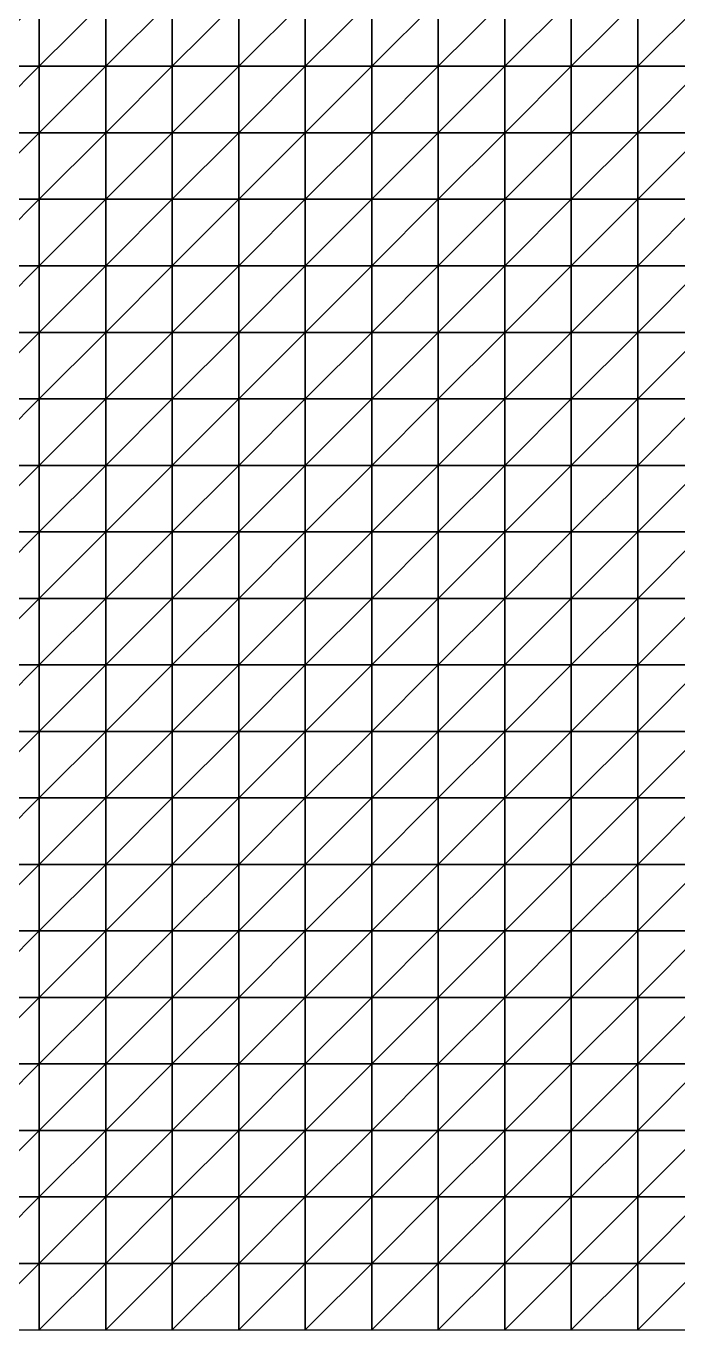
# Model space of a CAD drawing. Header units: metres. Extents: x 351000 to 353000, y 7455000 to 7457000.
# Drawn here: x 351245.1 to 351490.1, y 7455000 to 7455490.1 of the extents above; entities that cross this region are included whole.
import ezdxf

# ---------------------------------------------------------------- set-up
doc = ezdxf.new("R2010")
doc.units = ezdxf.units.M

msp = doc.modelspace()

# ---------------------------------------------------------------- linework, layer by layer
at = {"layer": 'TOP_OF_HYPOGENE_TOH'}
for points in [[(351225, 7455475, 1131.32), (351250, 7455475, 1131.04), (351250, 7455500, 1125.02)], [(351225, 7455475, 1131.32), (351250, 7455500, 1125.02), (351225, 7455500, 1127.29)], [(351250, 7455475, 1131.04), (351275, 7455475, 1135), (351275, 7455500, 1128.09)], [(351250, 7455475, 1131.04), (351275, 7455500, 1128.09), (351250, 7455500, 1125.02)], [(351275, 7455475, 1135), (351300, 7455475, 1143.69), (351300, 7455500, 1136.99)], [(351275, 7455475, 1135), (351300, 7455500, 1136.99), (351275, 7455500, 1128.09)], [(351300, 7455475, 1143.69), (351325, 7455475, 1155.77), (351325, 7455500, 1150.06)], [(351300, 7455475, 1143.69), (351325, 7455500, 1150.06), (351300, 7455500, 1136.99)], [(351325, 7455475, 1155.77), (351350, 7455475, 1168.37), (351350, 7455500, 1163.87)], [(351325, 7455475, 1155.77), (351350, 7455500, 1163.87), (351325, 7455500, 1150.06)], [(351350, 7455475, 1168.37), (351375, 7455475, 1178.07), (351375, 7455500, 1174.6)], [(351350, 7455475, 1168.37), (351375, 7455500, 1174.6), (351350, 7455500, 1163.87)], [(351375, 7455475, 1178.07), (351400, 7455475, 1182.44), (351400, 7455500, 1179.47)], [(351375, 7455475, 1178.07), (351400, 7455500, 1179.47), (351375, 7455500, 1174.6)], [(351400, 7455475, 1182.44), (351425, 7455475, 1180.98), (351425, 7455500, 1177.98)], [(351400, 7455475, 1182.44), (351425, 7455500, 1177.98), (351400, 7455500, 1179.47)], [(351425, 7455475, 1180.98), (351450, 7455475, 1175.48), (351450, 7455500, 1172.12)], [(351425, 7455475, 1180.98), (351450, 7455500, 1172.12), (351425, 7455500, 1177.98)], [(351450, 7455475, 1175.48), (351475, 7455475, 1169.26), (351475, 7455500, 1165.47)], [(351450, 7455475, 1175.48), (351475, 7455500, 1165.47), (351450, 7455500, 1172.12)], [(351475, 7455475, 1169.26), (351500, 7455475, 1165.57), (351500, 7455500, 1161.6)], [(351475, 7455475, 1169.26), (351500, 7455500, 1161.6), (351475, 7455500, 1165.47)], [(351225, 7455450, 1137.92), (351250, 7455450, 1138.66), (351250, 7455475, 1131.04)], [(351225, 7455450, 1137.92), (351250, 7455475, 1131.04), (351225, 7455475, 1131.32)], [(351250, 7455450, 1138.66), (351275, 7455450, 1142.38), (351275, 7455475, 1135)], [(351250, 7455450, 1138.66), (351275, 7455475, 1135), (351250, 7455475, 1131.04)], [(351275, 7455450, 1142.38), (351300, 7455450, 1149.73), (351300, 7455475, 1143.69)], [(351275, 7455450, 1142.38), (351300, 7455475, 1143.69), (351275, 7455475, 1135)], [(351300, 7455450, 1149.73), (351325, 7455450, 1159.86), (351325, 7455475, 1155.77)], [(351300, 7455450, 1149.73), (351325, 7455475, 1155.77), (351300, 7455475, 1143.69)], [(351325, 7455450, 1159.86), (351350, 7455450, 1170.55), (351350, 7455475, 1168.37)], [(351325, 7455450, 1159.86), (351350, 7455475, 1168.37), (351325, 7455475, 1155.77)], [(351350, 7455450, 1170.55), (351375, 7455450, 1178.97), (351375, 7455475, 1178.07)], [(351350, 7455450, 1170.55), (351375, 7455475, 1178.07), (351350, 7455475, 1168.37)], [(351375, 7455450, 1178.97), (351400, 7455450, 1182.14), (351400, 7455475, 1182.44)], [(351375, 7455450, 1178.97), (351400, 7455475, 1182.44), (351375, 7455475, 1178.07)], [(351400, 7455450, 1182.14), (351425, 7455450, 1181.94), (351425, 7455475, 1180.98)], [(351400, 7455450, 1182.14), (351425, 7455475, 1180.98), (351400, 7455475, 1182.44)], [(351425, 7455450, 1181.94), (351450, 7455450, 1177.46), (351450, 7455475, 1175.48)], [(351425, 7455450, 1181.94), (351450, 7455475, 1175.48), (351425, 7455475, 1180.98)], [(351450, 7455450, 1177.46), (351475, 7455450, 1172.33), (351475, 7455475, 1169.26)], [(351450, 7455450, 1177.46), (351475, 7455475, 1169.26), (351450, 7455475, 1175.48)], [(351475, 7455450, 1172.33), (351500, 7455450, 1169.39), (351500, 7455475, 1165.57)], [(351475, 7455450, 1172.33), (351500, 7455475, 1165.57), (351475, 7455475, 1169.26)], [(351225, 7455425, 1147.87), (351250, 7455425, 1148.67), (351250, 7455450, 1138.66)], [(351225, 7455425, 1147.87), (351250, 7455450, 1138.66), (351225, 7455450, 1137.92)], [(351250, 7455425, 1148.67), (351275, 7455425, 1151.08), (351275, 7455450, 1142.38)], [(351250, 7455425, 1148.67), (351275, 7455450, 1142.38), (351250, 7455450, 1138.66)], [(351275, 7455425, 1151.08), (351300, 7455425, 1156.01), (351300, 7455450, 1149.73)], [(351275, 7455425, 1151.08), (351300, 7455450, 1149.73), (351275, 7455450, 1142.38)], [(351300, 7455425, 1156.01), (351325, 7455425, 1163.24), (351325, 7455450, 1159.86)], [(351300, 7455425, 1156.01), (351325, 7455450, 1159.86), (351300, 7455450, 1149.73)], [(351325, 7455425, 1163.24), (351350, 7455425, 1171.28), (351350, 7455450, 1170.55)], [(351325, 7455425, 1163.24), (351350, 7455450, 1170.55), (351325, 7455450, 1159.86)], [(351350, 7455425, 1171.28), (351375, 7455425, 1177.95), (351375, 7455450, 1178.97)], [(351350, 7455425, 1171.28), (351375, 7455450, 1178.97), (351350, 7455450, 1170.55)], [(351375, 7455425, 1177.95), (351400, 7455425, 1179.51), (351400, 7455450, 1182.14)], [(351375, 7455425, 1177.95), (351400, 7455450, 1182.14), (351375, 7455450, 1178.97)], [(351400, 7455425, 1179.51), (351425, 7455425, 1179.81), (351425, 7455450, 1181.94)], [(351400, 7455425, 1179.51), (351425, 7455450, 1181.94), (351400, 7455450, 1182.14)], [(351425, 7455425, 1179.81), (351450, 7455425, 1177.7), (351450, 7455450, 1177.46)], [(351425, 7455425, 1179.81), (351450, 7455450, 1177.46), (351425, 7455450, 1181.94)], [(351450, 7455425, 1177.7), (351475, 7455425, 1173.92), (351475, 7455450, 1172.33)], [(351450, 7455425, 1177.7), (351475, 7455450, 1172.33), (351450, 7455450, 1177.46)], [(351475, 7455425, 1173.92), (351500, 7455425, 1171.95), (351500, 7455450, 1169.39)], [(351475, 7455425, 1173.92), (351500, 7455450, 1169.39), (351475, 7455450, 1172.33)], [(351225, 7455400, 1159.94), (351250, 7455400, 1160.17), (351250, 7455425, 1148.67)], [(351225, 7455400, 1159.94), (351250, 7455425, 1148.67), (351225, 7455425, 1147.87)], [(351250, 7455400, 1160.17), (351275, 7455400, 1160.6), (351275, 7455425, 1151.08)], [(351250, 7455400, 1160.17), (351275, 7455425, 1151.08), (351250, 7455425, 1148.67)], [(351275, 7455400, 1160.6), (351300, 7455400, 1162.48), (351300, 7455425, 1156.01)], [(351275, 7455400, 1160.6), (351300, 7455425, 1156.01), (351275, 7455425, 1151.08)], [(351300, 7455400, 1162.48), (351325, 7455400, 1166.26), (351325, 7455425, 1163.24)], [(351300, 7455400, 1162.48), (351325, 7455425, 1163.24), (351300, 7455425, 1156.01)], [(351325, 7455400, 1166.26), (351350, 7455400, 1171.26), (351350, 7455425, 1171.28)], [(351325, 7455400, 1166.26), (351350, 7455425, 1171.28), (351325, 7455425, 1163.24)], [(351350, 7455400, 1171.26), (351375, 7455400, 1175.91), (351375, 7455425, 1177.95)], [(351350, 7455400, 1171.26), (351375, 7455425, 1177.95), (351350, 7455425, 1171.28)], [(351375, 7455400, 1175.91), (351400, 7455400, 1176.93), (351400, 7455425, 1179.51)], [(351375, 7455400, 1175.91), (351400, 7455425, 1179.51), (351375, 7455425, 1177.95)], [(351400, 7455400, 1176.93), (351425, 7455400, 1176.83), (351425, 7455425, 1179.81)], [(351400, 7455400, 1176.93), (351425, 7455425, 1179.81), (351400, 7455425, 1179.51)], [(351425, 7455400, 1176.83), (351450, 7455400, 1176.71), (351450, 7455425, 1177.7)], [(351425, 7455400, 1176.83), (351450, 7455425, 1177.7), (351425, 7455425, 1179.81)], [(351450, 7455400, 1176.71), (351475, 7455400, 1174.24), (351475, 7455425, 1173.92)], [(351450, 7455400, 1176.71), (351475, 7455425, 1173.92), (351450, 7455425, 1177.7)], [(351475, 7455400, 1174.24), (351500, 7455400, 1173.13), (351500, 7455425, 1171.95)], [(351475, 7455400, 1174.24), (351500, 7455425, 1171.95), (351475, 7455425, 1173.92)], [(351225, 7455375, 1171.02), (351250, 7455375, 1170.51), (351250, 7455400, 1160.17)], [(351225, 7455375, 1171.02), (351250, 7455400, 1160.17), (351225, 7455400, 1159.94)], [(351250, 7455375, 1170.51), (351275, 7455375, 1168.93), (351275, 7455400, 1160.6)], [(351250, 7455375, 1170.51), (351275, 7455400, 1160.6), (351250, 7455400, 1160.17)], [(351275, 7455375, 1168.93), (351300, 7455375, 1167.79), (351300, 7455400, 1162.48)], [(351275, 7455375, 1168.93), (351300, 7455400, 1162.48), (351275, 7455400, 1160.6)], [(351300, 7455375, 1167.79), (351325, 7455375, 1168.45), (351325, 7455400, 1166.26)], [(351300, 7455375, 1167.79), (351325, 7455400, 1166.26), (351300, 7455400, 1162.48)], [(351325, 7455375, 1168.45), (351350, 7455375, 1170.69), (351350, 7455400, 1171.26)], [(351325, 7455375, 1168.45), (351350, 7455400, 1171.26), (351325, 7455400, 1166.26)], [(351350, 7455375, 1170.69), (351375, 7455375, 1173.63), (351375, 7455400, 1175.91)], [(351350, 7455375, 1170.69), (351375, 7455400, 1175.91), (351350, 7455400, 1171.26)], [(351375, 7455375, 1173.63), (351400, 7455375, 1175.64), (351400, 7455400, 1176.93)], [(351375, 7455375, 1173.63), (351400, 7455400, 1176.93), (351375, 7455400, 1175.91)], [(351400, 7455375, 1175.64), (351425, 7455375, 1175.16), (351425, 7455400, 1176.83)], [(351400, 7455375, 1175.64), (351425, 7455400, 1176.83), (351400, 7455400, 1176.93)], [(351425, 7455375, 1175.16), (351450, 7455375, 1176.02), (351450, 7455400, 1176.71)], [(351425, 7455375, 1175.16), (351450, 7455400, 1176.71), (351425, 7455400, 1176.83)], [(351450, 7455375, 1176.02), (351475, 7455375, 1174.83), (351475, 7455400, 1174.24)], [(351450, 7455375, 1176.02), (351475, 7455400, 1174.24), (351450, 7455400, 1176.71)], [(351475, 7455375, 1174.83), (351500, 7455375, 1174.41), (351500, 7455400, 1173.13)], [(351475, 7455375, 1174.83), (351500, 7455400, 1173.13), (351475, 7455400, 1174.24)], [(351225, 7455350, 1177.85), (351250, 7455350, 1176.86), (351250, 7455375, 1170.51)], [(351225, 7455350, 1177.85), (351250, 7455375, 1170.51), (351225, 7455375, 1171.02)], [(351250, 7455350, 1176.86), (351275, 7455350, 1173.88), (351275, 7455375, 1168.93)], [(351250, 7455350, 1176.86), (351275, 7455375, 1168.93), (351250, 7455375, 1170.51)], [(351275, 7455350, 1173.88), (351300, 7455350, 1170.78), (351300, 7455375, 1167.79)], [(351275, 7455350, 1173.88), (351300, 7455375, 1167.79), (351275, 7455375, 1168.93)], [(351300, 7455350, 1170.78), (351325, 7455350, 1169.16), (351325, 7455375, 1168.45)], [(351300, 7455350, 1170.78), (351325, 7455375, 1168.45), (351300, 7455375, 1167.79)], [(351325, 7455350, 1169.16), (351350, 7455350, 1169.67), (351350, 7455375, 1170.69)], [(351325, 7455350, 1169.16), (351350, 7455375, 1170.69), (351325, 7455375, 1168.45)], [(351350, 7455350, 1169.67), (351375, 7455350, 1171.82), (351375, 7455375, 1173.63)], [(351350, 7455350, 1169.67), (351375, 7455375, 1173.63), (351350, 7455375, 1170.69)], [(351375, 7455350, 1171.82), (351400, 7455350, 1174.48), (351400, 7455375, 1175.64)], [(351375, 7455350, 1171.82), (351400, 7455375, 1175.64), (351375, 7455375, 1173.63)], [(351400, 7455350, 1174.48), (351425, 7455350, 1176.53), (351425, 7455375, 1175.16)], [(351400, 7455350, 1174.48), (351425, 7455375, 1175.16), (351400, 7455375, 1175.64)], [(351425, 7455350, 1176.53), (351450, 7455350, 1177.51), (351450, 7455375, 1176.02)], [(351425, 7455350, 1176.53), (351450, 7455375, 1176.02), (351425, 7455375, 1175.16)], [(351450, 7455350, 1177.51), (351475, 7455350, 1177.77), (351475, 7455375, 1174.83)], [(351450, 7455350, 1177.51), (351475, 7455375, 1174.83), (351450, 7455375, 1176.02)], [(351475, 7455350, 1177.77), (351500, 7455350, 1178.04), (351500, 7455375, 1174.41)], [(351475, 7455350, 1177.77), (351500, 7455375, 1174.41), (351475, 7455375, 1174.83)], [(351225, 7455325, 1179.1), (351250, 7455325, 1178.18), (351250, 7455350, 1176.86)], [(351225, 7455325, 1179.1), (351250, 7455350, 1176.86), (351225, 7455350, 1177.85)], [(351250, 7455325, 1178.18), (351275, 7455325, 1174.77), (351275, 7455350, 1173.88)], [(351250, 7455325, 1178.18), (351275, 7455350, 1173.88), (351250, 7455350, 1176.86)], [(351275, 7455325, 1174.77), (351300, 7455325, 1170.89), (351300, 7455350, 1170.78)], [(351275, 7455325, 1174.77), (351300, 7455350, 1170.78), (351275, 7455350, 1173.88)], [(351300, 7455325, 1170.89), (351325, 7455325, 1168.47), (351325, 7455350, 1169.16)], [(351300, 7455325, 1170.89), (351325, 7455350, 1169.16), (351300, 7455350, 1170.78)], [(351325, 7455325, 1168.47), (351350, 7455325, 1168.58), (351350, 7455350, 1169.67)], [(351325, 7455325, 1168.47), (351350, 7455350, 1169.67), (351325, 7455350, 1169.16)], [(351350, 7455325, 1168.58), (351375, 7455325, 1171.12), (351375, 7455350, 1171.82)], [(351350, 7455325, 1168.58), (351375, 7455350, 1171.82), (351350, 7455350, 1169.67)], [(351375, 7455325, 1171.12), (351400, 7455325, 1175.05), (351400, 7455350, 1174.48)], [(351375, 7455325, 1171.12), (351400, 7455350, 1174.48), (351375, 7455350, 1171.82)], [(351400, 7455325, 1175.05), (351425, 7455325, 1179.04), (351425, 7455350, 1176.53)], [(351400, 7455325, 1175.05), (351425, 7455350, 1176.53), (351400, 7455350, 1174.48)], [(351425, 7455325, 1179.04), (351450, 7455325, 1182.17), (351450, 7455350, 1177.51)], [(351425, 7455325, 1179.04), (351450, 7455350, 1177.51), (351425, 7455350, 1176.53)], [(351450, 7455325, 1182.17), (351475, 7455325, 1184.17), (351475, 7455350, 1177.77)], [(351450, 7455325, 1182.17), (351475, 7455350, 1177.77), (351450, 7455350, 1177.51)], [(351475, 7455325, 1184.17), (351500, 7455325, 1185.28), (351500, 7455350, 1178.04)], [(351475, 7455325, 1184.17), (351500, 7455350, 1178.04), (351475, 7455350, 1177.77)], [(351225, 7455300, 1176.34), (351250, 7455300, 1176.03), (351250, 7455325, 1178.18)], [(351225, 7455300, 1176.34), (351250, 7455325, 1178.18), (351225, 7455325, 1179.1)], [(351250, 7455300, 1176.03), (351275, 7455300, 1173.11), (351275, 7455325, 1174.77)], [(351250, 7455300, 1176.03), (351275, 7455325, 1174.77), (351250, 7455325, 1178.18)], [(351275, 7455300, 1173.11), (351300, 7455300, 1169.55), (351300, 7455325, 1170.89)], [(351275, 7455300, 1173.11), (351300, 7455325, 1170.89), (351275, 7455325, 1174.77)], [(351300, 7455300, 1169.55), (351325, 7455300, 1167.44), (351325, 7455325, 1168.47)], [(351300, 7455300, 1169.55), (351325, 7455325, 1168.47), (351300, 7455325, 1170.89)], [(351325, 7455300, 1167.44), (351350, 7455300, 1168.12), (351350, 7455325, 1168.58)], [(351325, 7455300, 1167.44), (351350, 7455325, 1168.58), (351325, 7455325, 1168.47)], [(351350, 7455300, 1168.12), (351375, 7455300, 1171.75), (351375, 7455325, 1171.12)], [(351350, 7455300, 1168.12), (351375, 7455325, 1171.12), (351350, 7455325, 1168.58)], [(351375, 7455300, 1171.75), (351400, 7455300, 1177.38), (351400, 7455325, 1175.05)], [(351375, 7455300, 1171.75), (351400, 7455325, 1175.05), (351375, 7455325, 1171.12)], [(351400, 7455300, 1177.38), (351425, 7455300, 1183.56), (351425, 7455325, 1179.04)], [(351400, 7455300, 1177.38), (351425, 7455325, 1179.04), (351400, 7455325, 1175.05)], [(351425, 7455300, 1183.56), (351450, 7455300, 1188.95), (351450, 7455325, 1182.17)], [(351425, 7455300, 1183.56), (351450, 7455325, 1182.17), (351425, 7455325, 1179.04)], [(351450, 7455300, 1188.95), (351475, 7455300, 1192.79), (351475, 7455325, 1184.17)], [(351450, 7455300, 1188.95), (351475, 7455325, 1184.17), (351450, 7455325, 1182.17)], [(351475, 7455300, 1192.79), (351500, 7455300, 1194.88), (351500, 7455325, 1185.28)], [(351475, 7455300, 1192.79), (351500, 7455325, 1185.28), (351475, 7455325, 1184.17)], [(351225, 7455275, 1172.84), (351250, 7455275, 1173.48), (351250, 7455300, 1176.03)], [(351225, 7455275, 1172.84), (351250, 7455300, 1176.03), (351225, 7455300, 1176.34)], [(351250, 7455275, 1173.48), (351275, 7455275, 1171.54), (351275, 7455300, 1173.11)], [(351250, 7455275, 1173.48), (351275, 7455300, 1173.11), (351250, 7455300, 1176.03)], [(351275, 7455275, 1171.54), (351300, 7455275, 1168.8), (351300, 7455300, 1169.55)], [(351275, 7455275, 1171.54), (351300, 7455300, 1169.55), (351275, 7455300, 1173.11)], [(351300, 7455275, 1168.8), (351325, 7455275, 1167.35), (351325, 7455300, 1167.44)], [(351300, 7455275, 1168.8), (351325, 7455300, 1167.44), (351300, 7455300, 1169.55)], [(351325, 7455275, 1167.35), (351350, 7455275, 1168.67), (351350, 7455300, 1168.12)], [(351325, 7455275, 1167.35), (351350, 7455300, 1168.12), (351325, 7455300, 1167.44)], [(351350, 7455275, 1168.67), (351375, 7455275, 1173.14), (351375, 7455300, 1171.75)], [(351350, 7455275, 1168.67), (351375, 7455300, 1171.75), (351350, 7455300, 1168.12)], [(351375, 7455275, 1173.14), (351400, 7455275, 1180), (351400, 7455300, 1177.38)], [(351375, 7455275, 1173.14), (351400, 7455300, 1177.38), (351375, 7455300, 1171.75)], [(351400, 7455275, 1180), (351425, 7455275, 1187.75), (351425, 7455300, 1183.56)], [(351400, 7455275, 1180), (351425, 7455300, 1183.56), (351400, 7455300, 1177.38)], [(351425, 7455275, 1187.75), (351450, 7455275, 1194.86), (351450, 7455300, 1188.95)], [(351425, 7455275, 1187.75), (351450, 7455300, 1188.95), (351425, 7455300, 1183.56)], [(351450, 7455275, 1194.86), (351475, 7455275, 1200.21), (351475, 7455300, 1192.79)], [(351450, 7455275, 1194.86), (351475, 7455300, 1192.79), (351450, 7455300, 1188.95)], [(351475, 7455275, 1200.21), (351500, 7455275, 1203.22), (351500, 7455300, 1194.88)], [(351475, 7455275, 1200.21), (351500, 7455300, 1194.88), (351475, 7455300, 1192.79)], [(351225, 7455250, 1171.19), (351250, 7455250, 1172.8), (351250, 7455275, 1173.48)], [(351225, 7455250, 1171.19), (351250, 7455275, 1173.48), (351225, 7455275, 1172.84)], [(351250, 7455250, 1172.8), (351275, 7455250, 1171.84), (351275, 7455275, 1171.54)], [(351250, 7455250, 1172.8), (351275, 7455275, 1171.54), (351250, 7455275, 1173.48)], [(351275, 7455250, 1171.84), (351300, 7455250, 1169.79), (351300, 7455275, 1168.8)], [(351275, 7455250, 1171.84), (351300, 7455275, 1168.8), (351275, 7455275, 1171.54)], [(351300, 7455250, 1169.79), (351325, 7455250, 1168.59), (351325, 7455275, 1167.35)], [(351300, 7455250, 1169.79), (351325, 7455275, 1167.35), (351300, 7455275, 1168.8)], [(351325, 7455250, 1168.59), (351350, 7455250, 1169.79), (351350, 7455275, 1168.67)], [(351325, 7455250, 1168.59), (351350, 7455275, 1168.67), (351325, 7455275, 1167.35)], [(351350, 7455250, 1169.79), (351375, 7455250, 1174.01), (351375, 7455275, 1173.14)], [(351350, 7455250, 1169.79), (351375, 7455275, 1173.14), (351350, 7455275, 1168.67)], [(351375, 7455250, 1174.01), (351400, 7455250, 1180.77), (351400, 7455275, 1180)], [(351375, 7455250, 1174.01), (351400, 7455275, 1180), (351375, 7455275, 1173.14)], [(351400, 7455250, 1180.77), (351425, 7455250, 1188.77), (351425, 7455275, 1187.75)], [(351400, 7455250, 1180.77), (351425, 7455275, 1187.75), (351400, 7455275, 1180)], [(351425, 7455250, 1188.77), (351450, 7455250, 1196.46), (351450, 7455275, 1194.86)], [(351425, 7455250, 1188.77), (351450, 7455275, 1194.86), (351425, 7455275, 1187.75)], [(351450, 7455250, 1196.46), (351475, 7455250, 1202.58), (351475, 7455275, 1200.21)], [(351450, 7455250, 1196.46), (351475, 7455275, 1200.21), (351450, 7455275, 1194.86)], [(351475, 7455250, 1202.58), (351500, 7455250, 1206.28), (351500, 7455275, 1203.22)], [(351475, 7455250, 1202.58), (351500, 7455275, 1203.22), (351475, 7455275, 1200.21)], [(351225, 7455225, 1171.29), (351250, 7455225, 1173.72), (351250, 7455250, 1172.8)], [(351225, 7455225, 1171.29), (351250, 7455250, 1172.8), (351225, 7455250, 1171.19)], [(351250, 7455225, 1173.72), (351275, 7455225, 1173.56), (351275, 7455250, 1171.84)], [(351250, 7455225, 1173.72), (351275, 7455250, 1171.84), (351250, 7455250, 1172.8)], [(351275, 7455225, 1173.56), (351300, 7455225, 1171.84), (351300, 7455250, 1169.79)], [(351275, 7455225, 1173.56), (351300, 7455250, 1169.79), (351275, 7455250, 1171.84)], [(351300, 7455225, 1171.84), (351325, 7455225, 1170.23), (351325, 7455250, 1168.59)], [(351300, 7455225, 1171.84), (351325, 7455250, 1168.59), (351300, 7455250, 1169.79)], [(351325, 7455225, 1170.23), (351350, 7455225, 1170.29), (351350, 7455250, 1169.79)], [(351325, 7455225, 1170.23), (351350, 7455250, 1169.79), (351325, 7455250, 1168.59)], [(351350, 7455225, 1170.29), (351375, 7455225, 1172.94), (351375, 7455250, 1174.01)], [(351350, 7455225, 1170.29), (351375, 7455250, 1174.01), (351350, 7455250, 1169.79)], [(351375, 7455225, 1172.94), (351400, 7455225, 1178.1), (351400, 7455250, 1180.77)], [(351375, 7455225, 1172.94), (351400, 7455250, 1180.77), (351375, 7455250, 1174.01)], [(351400, 7455225, 1178.1), (351425, 7455225, 1184.85), (351425, 7455250, 1188.77)], [(351400, 7455225, 1178.1), (351425, 7455250, 1188.77), (351400, 7455250, 1180.77)], [(351425, 7455225, 1184.85), (351450, 7455225, 1191.88), (351450, 7455250, 1196.46)], [(351425, 7455225, 1184.85), (351450, 7455250, 1196.46), (351425, 7455250, 1188.77)], [(351450, 7455225, 1191.88), (351475, 7455225, 1197.95), (351475, 7455250, 1202.58)], [(351450, 7455225, 1191.88), (351475, 7455250, 1202.58), (351450, 7455250, 1196.46)], [(351475, 7455225, 1197.95), (351500, 7455225, 1202.09), (351500, 7455250, 1206.28)], [(351475, 7455225, 1197.95), (351500, 7455250, 1206.28), (351475, 7455250, 1202.58)], [(351225, 7455200, 1170.42), (351250, 7455200, 1173.62), (351250, 7455225, 1173.72)], [(351225, 7455200, 1170.42), (351250, 7455225, 1173.72), (351225, 7455225, 1171.29)], [(351250, 7455200, 1173.62), (351275, 7455200, 1174.25), (351275, 7455225, 1173.56)], [(351250, 7455200, 1173.62), (351275, 7455225, 1173.56), (351250, 7455225, 1173.72)], [(351275, 7455200, 1174.25), (351300, 7455200, 1172.78), (351300, 7455225, 1171.84)], [(351275, 7455200, 1174.25), (351300, 7455225, 1171.84), (351275, 7455225, 1173.56)], [(351300, 7455200, 1172.78), (351325, 7455200, 1170.5), (351325, 7455225, 1170.23)], [(351300, 7455200, 1172.78), (351325, 7455225, 1170.23), (351300, 7455225, 1171.84)], [(351325, 7455200, 1170.5), (351350, 7455200, 1168.93), (351350, 7455225, 1170.29)], [(351325, 7455200, 1170.5), (351350, 7455225, 1170.29), (351325, 7455225, 1170.23)], [(351350, 7455200, 1168.93), (351375, 7455200, 1169.26), (351375, 7455225, 1172.94)], [(351350, 7455200, 1168.93), (351375, 7455225, 1172.94), (351350, 7455225, 1170.29)], [(351375, 7455200, 1169.26), (351400, 7455200, 1171.9), (351400, 7455225, 1178.1)], [(351375, 7455200, 1169.26), (351400, 7455225, 1178.1), (351375, 7455225, 1172.94)], [(351400, 7455200, 1171.9), (351425, 7455200, 1176.48), (351425, 7455225, 1184.85)], [(351400, 7455200, 1171.9), (351425, 7455225, 1184.85), (351400, 7455225, 1178.1)], [(351425, 7455200, 1176.48), (351450, 7455200, 1182.07), (351450, 7455225, 1191.88)], [(351425, 7455200, 1176.48), (351450, 7455225, 1191.88), (351425, 7455225, 1184.85)], [(351450, 7455200, 1182.07), (351475, 7455200, 1187.6), (351475, 7455225, 1197.95)], [(351450, 7455200, 1182.07), (351475, 7455225, 1197.95), (351450, 7455225, 1191.88)], [(351475, 7455200, 1187.6), (351500, 7455200, 1192.07), (351500, 7455225, 1202.09)], [(351475, 7455200, 1187.6), (351500, 7455225, 1202.09), (351475, 7455225, 1197.95)], [(351225, 7455175, 1165.33), (351250, 7455175, 1169.47), (351250, 7455200, 1173.62)], [(351225, 7455175, 1165.33), (351250, 7455200, 1173.62), (351225, 7455200, 1170.42)], [(351250, 7455175, 1169.47), (351275, 7455175, 1171.26), (351275, 7455200, 1174.25)], [(351250, 7455175, 1169.47), (351275, 7455200, 1174.25), (351250, 7455200, 1173.62)], [(351275, 7455175, 1171.26), (351300, 7455175, 1170.52), (351300, 7455200, 1172.78)], [(351275, 7455175, 1171.26), (351300, 7455200, 1172.78), (351275, 7455200, 1174.25)], [(351300, 7455175, 1170.52), (351325, 7455175, 1168.05), (351325, 7455200, 1170.5)], [(351300, 7455175, 1170.52), (351325, 7455200, 1170.5), (351300, 7455200, 1172.78)], [(351325, 7455175, 1168.05), (351350, 7455175, 1165.23), (351350, 7455200, 1168.93)], [(351325, 7455175, 1168.05), (351350, 7455200, 1168.93), (351325, 7455200, 1170.5)], [(351350, 7455175, 1165.23), (351375, 7455175, 1163.47), (351375, 7455200, 1169.26)], [(351350, 7455175, 1165.23), (351375, 7455200, 1169.26), (351350, 7455200, 1168.93)], [(351375, 7455175, 1163.47), (351400, 7455175, 1163.71), (351400, 7455200, 1171.9)], [(351375, 7455175, 1163.47), (351400, 7455200, 1171.9), (351375, 7455200, 1169.26)], [(351400, 7455175, 1163.71), (351425, 7455175, 1166.11), (351425, 7455200, 1176.48)], [(351400, 7455175, 1163.71), (351425, 7455200, 1176.48), (351400, 7455200, 1171.9)], [(351425, 7455175, 1166.11), (351450, 7455175, 1170.24), (351450, 7455200, 1182.07)], [(351425, 7455175, 1166.11), (351450, 7455200, 1182.07), (351425, 7455200, 1176.48)], [(351450, 7455175, 1170.24), (351475, 7455175, 1175.23), (351475, 7455200, 1187.6)], [(351450, 7455175, 1170.24), (351475, 7455200, 1187.6), (351450, 7455200, 1182.07)], [(351475, 7455175, 1175.23), (351500, 7455175, 1180.12), (351500, 7455200, 1192.07)], [(351475, 7455175, 1175.23), (351500, 7455200, 1192.07), (351475, 7455200, 1187.6)], [(351225, 7455150, 1154.86), (351250, 7455150, 1160.24), (351250, 7455175, 1169.47)], [(351225, 7455150, 1154.86), (351250, 7455175, 1169.47), (351225, 7455175, 1165.33)], [(351250, 7455150, 1160.24), (351275, 7455150, 1163.75), (351275, 7455175, 1171.26)], [(351250, 7455150, 1160.24), (351275, 7455175, 1171.26), (351250, 7455175, 1169.47)], [(351275, 7455150, 1163.75), (351300, 7455150, 1164.51), (351300, 7455175, 1170.52)], [(351275, 7455150, 1163.75), (351300, 7455175, 1170.52), (351275, 7455175, 1171.26)], [(351300, 7455150, 1164.51), (351325, 7455150, 1162.78), (351325, 7455175, 1168.05)], [(351300, 7455150, 1164.51), (351325, 7455175, 1168.05), (351300, 7455175, 1170.52)], [(351325, 7455150, 1162.78), (351350, 7455150, 1159.71), (351350, 7455175, 1165.23)], [(351325, 7455150, 1162.78), (351350, 7455175, 1165.23), (351325, 7455175, 1168.05)], [(351350, 7455150, 1159.71), (351375, 7455150, 1156.87), (351375, 7455175, 1163.47)], [(351350, 7455150, 1159.71), (351375, 7455175, 1163.47), (351350, 7455175, 1165.23)], [(351375, 7455150, 1156.87), (351400, 7455150, 1155.59), (351400, 7455175, 1163.71)], [(351375, 7455150, 1156.87), (351400, 7455175, 1163.71), (351375, 7455175, 1163.47)], [(351400, 7455150, 1155.59), (351425, 7455150, 1156.58), (351425, 7455175, 1166.11)], [(351400, 7455150, 1155.59), (351425, 7455175, 1166.11), (351400, 7455175, 1163.71)], [(351425, 7455150, 1156.58), (351450, 7455150, 1159.79), (351450, 7455175, 1170.24)], [(351425, 7455150, 1156.58), (351450, 7455175, 1170.24), (351425, 7455175, 1166.11)], [(351450, 7455150, 1159.79), (351475, 7455150, 1164.62), (351475, 7455175, 1175.23)], [(351450, 7455150, 1159.79), (351475, 7455175, 1175.23), (351450, 7455175, 1170.24)], [(351475, 7455150, 1164.62), (351500, 7455150, 1170.08), (351500, 7455175, 1180.12)], [(351475, 7455150, 1164.62), (351500, 7455175, 1180.12), (351475, 7455175, 1175.23)], [(351225, 7455125, 1141.3), (351250, 7455125, 1147.98), (351250, 7455150, 1160.24)], [(351225, 7455125, 1141.3), (351250, 7455150, 1160.24), (351225, 7455150, 1154.86)], [(351250, 7455125, 1147.98), (351275, 7455125, 1153.43), (351275, 7455150, 1163.75)], [(351250, 7455125, 1147.98), (351275, 7455150, 1163.75), (351250, 7455150, 1160.24)], [(351275, 7455125, 1153.43), (351300, 7455125, 1156.16), (351300, 7455150, 1164.51)], [(351275, 7455125, 1153.43), (351300, 7455150, 1164.51), (351275, 7455150, 1163.75)], [(351300, 7455125, 1156.16), (351325, 7455125, 1155.86), (351325, 7455150, 1162.78)], [(351300, 7455125, 1156.16), (351325, 7455150, 1162.78), (351300, 7455150, 1164.51)], [(351325, 7455125, 1155.86), (351350, 7455125, 1153.45), (351350, 7455150, 1159.71)], [(351325, 7455125, 1155.86), (351350, 7455150, 1159.71), (351325, 7455150, 1162.78)], [(351350, 7455125, 1153.45), (351375, 7455125, 1150.54), (351375, 7455150, 1156.87)], [(351350, 7455125, 1153.45), (351375, 7455150, 1156.87), (351350, 7455150, 1159.71)], [(351375, 7455125, 1150.54), (351400, 7455125, 1148.76), (351400, 7455150, 1155.59)], [(351375, 7455125, 1150.54), (351400, 7455150, 1155.59), (351375, 7455150, 1156.87)], [(351400, 7455125, 1148.76), (351425, 7455125, 1149.22), (351425, 7455150, 1156.58)], [(351400, 7455125, 1148.76), (351425, 7455150, 1156.58), (351400, 7455150, 1155.59)], [(351425, 7455125, 1149.22), (351450, 7455125, 1152.19), (351450, 7455150, 1159.79)], [(351425, 7455125, 1149.22), (351450, 7455150, 1159.79), (351425, 7455150, 1156.58)], [(351450, 7455125, 1152.19), (351475, 7455125, 1157.21), (351475, 7455150, 1164.62)], [(351450, 7455125, 1152.19), (351475, 7455150, 1164.62), (351450, 7455150, 1159.79)], [(351475, 7455125, 1157.21), (351500, 7455125, 1163.29), (351500, 7455150, 1170.08)], [(351475, 7455125, 1157.21), (351500, 7455150, 1170.08), (351475, 7455150, 1164.62)], [(351225, 7455100, 1129.26), (351250, 7455100, 1136.69), (351250, 7455125, 1147.98)], [(351225, 7455100, 1129.26), (351250, 7455125, 1147.98), (351225, 7455125, 1141.3)], [(351250, 7455100, 1136.69), (351275, 7455100, 1143.55), (351275, 7455125, 1153.43)], [(351250, 7455100, 1136.69), (351275, 7455125, 1153.43), (351250, 7455125, 1147.98)], [(351275, 7455100, 1143.55), (351300, 7455100, 1147.85), (351300, 7455125, 1156.16)], [(351275, 7455100, 1143.55), (351300, 7455125, 1156.16), (351275, 7455125, 1153.43)], [(351300, 7455100, 1147.85), (351325, 7455100, 1148.86), (351325, 7455125, 1155.86)], [(351300, 7455100, 1147.85), (351325, 7455125, 1155.86), (351300, 7455125, 1156.16)], [(351325, 7455100, 1148.86), (351350, 7455100, 1147.25), (351350, 7455125, 1153.45)], [(351325, 7455100, 1148.86), (351350, 7455125, 1153.45), (351325, 7455125, 1155.86)], [(351350, 7455100, 1147.25), (351375, 7455100, 1144.63), (351375, 7455125, 1150.54)], [(351350, 7455100, 1147.25), (351375, 7455125, 1150.54), (351350, 7455125, 1153.45)], [(351375, 7455100, 1144.63), (351400, 7455100, 1142.83), (351400, 7455125, 1148.76)], [(351375, 7455100, 1144.63), (351400, 7455125, 1148.76), (351375, 7455125, 1150.54)], [(351400, 7455100, 1142.83), (351425, 7455100, 1143.22), (351425, 7455125, 1149.22)], [(351400, 7455100, 1142.83), (351425, 7455125, 1149.22), (351400, 7455125, 1148.76)], [(351425, 7455100, 1143.22), (351450, 7455100, 1146.27), (351450, 7455125, 1152.19)], [(351425, 7455100, 1143.22), (351450, 7455125, 1152.19), (351425, 7455125, 1149.22)], [(351450, 7455100, 1146.27), (351475, 7455100, 1151.57), (351475, 7455125, 1157.21)], [(351450, 7455100, 1146.27), (351475, 7455125, 1157.21), (351450, 7455125, 1152.19)], [(351475, 7455100, 1151.57), (351500, 7455100, 1158.11), (351500, 7455125, 1163.29)], [(351475, 7455100, 1151.57), (351500, 7455125, 1163.29), (351475, 7455125, 1157.21)], [(351225, 7455075, 1122.96), (351250, 7455075, 1130), (351250, 7455100, 1136.69)], [(351225, 7455075, 1122.96), (351250, 7455100, 1136.69), (351225, 7455100, 1129.26)], [(351250, 7455075, 1130), (351275, 7455075, 1136.94), (351275, 7455100, 1143.55)], [(351250, 7455075, 1130), (351275, 7455100, 1143.55), (351250, 7455100, 1136.69)], [(351275, 7455075, 1136.94), (351300, 7455075, 1141.53), (351300, 7455100, 1147.85)], [(351275, 7455075, 1136.94), (351300, 7455100, 1147.85), (351275, 7455100, 1143.55)], [(351300, 7455075, 1141.53), (351325, 7455075, 1142.79), (351325, 7455100, 1148.86)], [(351300, 7455075, 1141.53), (351325, 7455100, 1148.86), (351300, 7455100, 1147.85)], [(351325, 7455075, 1142.79), (351350, 7455075, 1141.23), (351350, 7455100, 1147.25)], [(351325, 7455075, 1142.79), (351350, 7455100, 1147.25), (351325, 7455100, 1148.86)], [(351350, 7455075, 1141.23), (351375, 7455075, 1138.46), (351375, 7455100, 1144.63)], [(351350, 7455075, 1141.23), (351375, 7455100, 1144.63), (351350, 7455100, 1147.25)], [(351375, 7455075, 1138.46), (351400, 7455075, 1136.43), (351400, 7455100, 1142.83)], [(351375, 7455075, 1138.46), (351400, 7455100, 1142.83), (351375, 7455100, 1144.63)], [(351400, 7455075, 1136.43), (351425, 7455075, 1136.62), (351425, 7455100, 1143.22)], [(351400, 7455075, 1136.43), (351425, 7455100, 1143.22), (351400, 7455100, 1142.83)], [(351425, 7455075, 1136.62), (351450, 7455075, 1139.61), (351450, 7455100, 1146.27)], [(351425, 7455075, 1136.62), (351450, 7455100, 1146.27), (351425, 7455100, 1143.22)], [(351450, 7455075, 1139.61), (351475, 7455075, 1144.99), (351475, 7455100, 1151.57)], [(351450, 7455075, 1139.61), (351475, 7455100, 1151.57), (351450, 7455100, 1146.27)], [(351475, 7455075, 1144.99), (351500, 7455075, 1151.69), (351500, 7455100, 1158.11)], [(351475, 7455075, 1144.99), (351500, 7455100, 1158.11), (351475, 7455100, 1151.57)], [(351225, 7455050, 1123.78), (351250, 7455050, 1129.05), (351250, 7455075, 1130)], [(351225, 7455050, 1123.78), (351250, 7455075, 1130), (351225, 7455075, 1122.96)], [(351250, 7455050, 1129.05), (351275, 7455050, 1134.44), (351275, 7455075, 1136.94)], [(351250, 7455050, 1129.05), (351275, 7455075, 1136.94), (351250, 7455075, 1130)], [(351275, 7455050, 1134.44), (351300, 7455050, 1137.73), (351300, 7455075, 1141.53)], [(351275, 7455050, 1134.44), (351300, 7455075, 1141.53), (351275, 7455075, 1136.94)], [(351300, 7455050, 1137.73), (351325, 7455050, 1137.86), (351325, 7455075, 1142.79)], [(351300, 7455050, 1137.73), (351325, 7455075, 1142.79), (351300, 7455075, 1141.53)], [(351325, 7455050, 1137.86), (351350, 7455050, 1135.28), (351350, 7455075, 1141.23)], [(351325, 7455050, 1137.86), (351350, 7455075, 1141.23), (351325, 7455075, 1142.79)], [(351350, 7455050, 1135.28), (351375, 7455050, 1131.61), (351375, 7455075, 1138.46)], [(351350, 7455050, 1135.28), (351375, 7455075, 1138.46), (351350, 7455075, 1141.23)], [(351375, 7455050, 1131.61), (351400, 7455050, 1128.81), (351400, 7455075, 1136.43)], [(351375, 7455050, 1131.61), (351400, 7455075, 1136.43), (351375, 7455075, 1138.46)], [(351400, 7455050, 1128.81), (351425, 7455050, 1128.41), (351425, 7455075, 1136.62)], [(351400, 7455050, 1128.81), (351425, 7455075, 1136.62), (351400, 7455075, 1136.43)], [(351425, 7455050, 1128.41), (351450, 7455050, 1130.98), (351450, 7455075, 1139.61)], [(351425, 7455050, 1128.41), (351450, 7455075, 1139.61), (351425, 7455075, 1136.62)], [(351450, 7455050, 1130.98), (351475, 7455050, 1136.08), (351475, 7455075, 1144.99)], [(351450, 7455050, 1130.98), (351475, 7455075, 1144.99), (351450, 7455075, 1139.61)], [(351475, 7455050, 1136.08), (351500, 7455050, 1142.62), (351500, 7455075, 1151.69)], [(351475, 7455050, 1136.08), (351500, 7455075, 1151.69), (351475, 7455075, 1144.99)], [(351225, 7455025, 1129.74), (351250, 7455025, 1132.26), (351250, 7455050, 1129.05)], [(351225, 7455025, 1129.74), (351250, 7455050, 1129.05), (351225, 7455050, 1123.78)], [(351250, 7455025, 1132.26), (351275, 7455025, 1134.99), (351275, 7455050, 1134.44)], [(351250, 7455025, 1132.26), (351275, 7455050, 1134.44), (351250, 7455050, 1129.05)], [(351275, 7455025, 1134.99), (351300, 7455025, 1135.91), (351300, 7455050, 1137.73)], [(351275, 7455025, 1134.99), (351300, 7455050, 1137.73), (351275, 7455050, 1134.44)], [(351300, 7455025, 1135.91), (351325, 7455025, 1134.07), (351325, 7455050, 1137.86)], [(351300, 7455025, 1135.91), (351325, 7455050, 1137.86), (351300, 7455050, 1137.73)], [(351325, 7455025, 1134.07), (351350, 7455025, 1129.9), (351350, 7455050, 1135.28)], [(351325, 7455025, 1134.07), (351350, 7455050, 1135.28), (351325, 7455050, 1137.86)], [(351350, 7455025, 1129.9), (351375, 7455025, 1124.97), (351375, 7455050, 1131.61)], [(351350, 7455025, 1129.9), (351375, 7455050, 1131.61), (351350, 7455050, 1135.28)], [(351375, 7455025, 1124.97), (351400, 7455025, 1121.19), (351400, 7455050, 1128.81)], [(351375, 7455025, 1124.97), (351400, 7455050, 1128.81), (351375, 7455050, 1131.61)], [(351400, 7455025, 1121.19), (351425, 7455025, 1120.02), (351425, 7455050, 1128.41)], [(351400, 7455025, 1121.19), (351425, 7455050, 1128.41), (351400, 7455050, 1128.81)], [(351425, 7455025, 1120.02), (351450, 7455025, 1121.95), (351450, 7455050, 1130.98)], [(351425, 7455025, 1120.02), (351450, 7455050, 1130.98), (351425, 7455050, 1128.41)], [(351450, 7455025, 1121.95), (351475, 7455025, 1126.49), (351475, 7455050, 1136.08)], [(351450, 7455025, 1121.95), (351475, 7455050, 1136.08), (351450, 7455050, 1130.98)], [(351475, 7455025, 1126.49), (351500, 7455025, 1132.59), (351500, 7455050, 1142.62)], [(351475, 7455025, 1126.49), (351500, 7455050, 1142.62), (351475, 7455050, 1136.08)], [(351225, 7455000, 1137.3), (351250, 7455000, 1136.93), (351250, 7455025, 1132.26)], [(351225, 7455000, 1137.3), (351250, 7455025, 1132.26), (351225, 7455025, 1129.74)], [(351250, 7455000, 1136.93), (351275, 7455000, 1136.91), (351275, 7455025, 1134.99)], [(351250, 7455000, 1136.93), (351275, 7455025, 1134.99), (351250, 7455025, 1132.26)], [(351275, 7455000, 1136.91), (351300, 7455000, 1135.54), (351300, 7455025, 1135.91)], [(351275, 7455000, 1136.91), (351300, 7455025, 1135.91), (351275, 7455025, 1134.99)], [(351300, 7455000, 1135.54), (351325, 7455000, 1131.98), (351325, 7455025, 1134.07)], [(351300, 7455000, 1135.54), (351325, 7455025, 1134.07), (351300, 7455025, 1135.91)], [(351325, 7455000, 1131.98), (351350, 7455000, 1126.64), (351350, 7455025, 1129.9)], [(351325, 7455000, 1131.98), (351350, 7455025, 1129.9), (351325, 7455025, 1134.07)], [(351350, 7455000, 1126.64), (351375, 7455000, 1120.95), (351375, 7455025, 1124.97)], [(351350, 7455000, 1126.64), (351375, 7455025, 1124.97), (351350, 7455025, 1129.9)], [(351375, 7455000, 1120.95), (351400, 7455000, 1116.64), (351400, 7455025, 1121.19)], [(351375, 7455000, 1120.95), (351400, 7455025, 1121.19), (351375, 7455025, 1124.97)], [(351400, 7455000, 1116.64), (351425, 7455000, 1114.97), (351425, 7455025, 1120.02)], [(351400, 7455000, 1116.64), (351425, 7455025, 1120.02), (351400, 7455025, 1121.19)], [(351425, 7455000, 1114.97), (351450, 7455000, 1116.31), (351450, 7455025, 1121.95)], [(351425, 7455000, 1114.97), (351450, 7455025, 1121.95), (351425, 7455025, 1120.02)], [(351450, 7455000, 1116.31), (351475, 7455000, 1120.15), (351475, 7455025, 1126.49)], [(351450, 7455000, 1116.31), (351475, 7455025, 1126.49), (351450, 7455025, 1121.95)], [(351475, 7455000, 1120.15), (351500, 7455000, 1125.53), (351500, 7455025, 1132.59)], [(351475, 7455000, 1120.15), (351500, 7455025, 1132.59), (351475, 7455025, 1126.49)]]:
    msp.add_3dface(points, dxfattribs=at)

doc.saveas('drawing.dxf')
